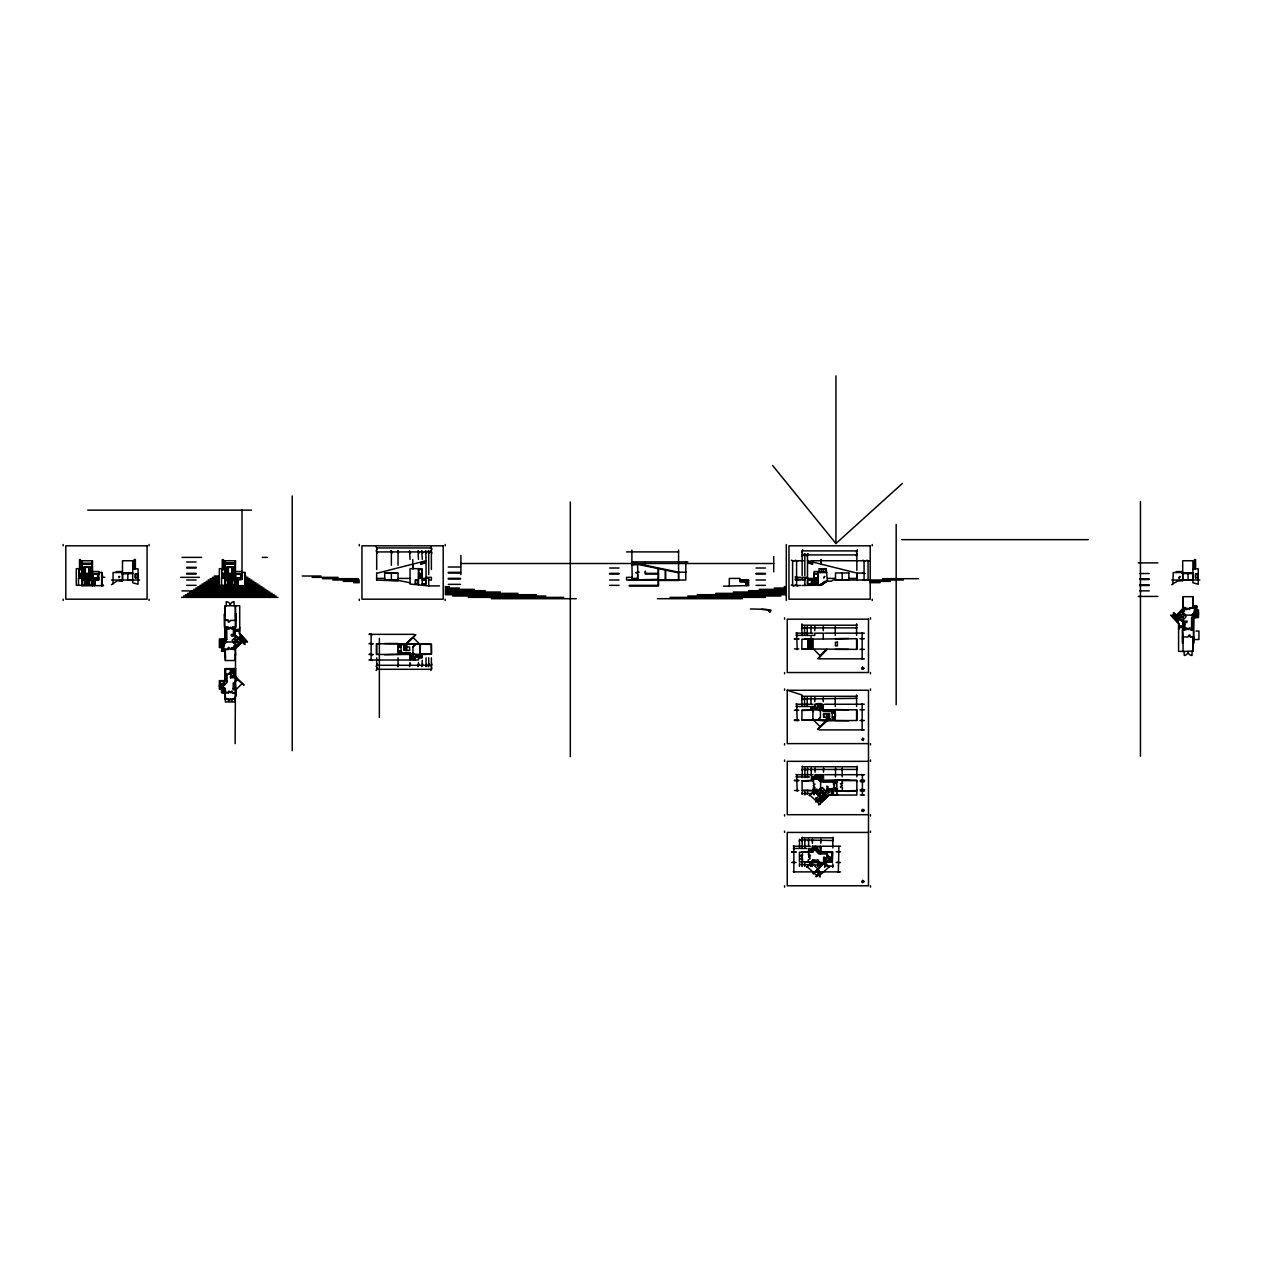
<?xml version="1.0" encoding="UTF-8"?>
<svg xmlns="http://www.w3.org/2000/svg" width="1263" height="1263" viewBox="0 0 1263 1263"><rect width="100%" height="100%" fill="white"/><g stroke="black" fill="none" stroke-linecap="round" stroke-linejoin="round"><path stroke-width="1.5" d="M412.938 646.909L415.622 644.225L412.938 646.909L412.922 659.554M801.831 648.945L801.91 639.173L812.867 639.173L812.867 648.945L801.831 648.945L807.941 648.866L808.052 639.173M420.121 652.592L420.421 644.225L431.378 644.304L431.472 653.997L420.421 653.997L419.979 652.592L419.979 654.455L426.041 654.455M235.06 654.408L235.139 660.533L225.351 660.533L225.446 654.439M410.049 657.234L415.732 657.092L415.764 655.56L412.938 653.113M817.761 720.036L820.429 717.368L820.429 711.148L817.524 708.685L817.556 707.169C827.423 708.401 823.839 701.312 814.809 704.249L815.251 707.169L817.556 707.169M235.581 560.74L235.139 585.906L235.139 560.74L224.909 560.74L224.909 585.906L225.351 560.74M678.578 580.017L678.578 572.849L665.696 570.166L665.696 580.017L685.809 580.017L685.809 561.893M746.149 581.69L746.023 585.606L723.525 586.19M746.07 580.017L746.07 585.353L746.986 585.195L747.08 580.191L746.986 581.517L740.134 581.517L740.134 580.191L748.596 580.191M819.182 571.523L819.182 568.855L826.191 568.682L827.439 581.185L823.334 582.748M1196.314 609.555L1196.487 606.003L1195.872 617.56M637.768 574.57L637.626 579.354L637.626 572.692M802.526 857.056L800.663 858.998L802.447 858.998L802.084 862.029M78.906 577.744L79.016 574.191L81.685 574.081L81.685 577.744L79.016 577.633L79.016 574.191L80.327 574.191L80.327 577.633L79.016 577.633M1182.705 602.009L1183.147 607.566L1185.894 607.566L1186.068 609.65A1.895 1.895 0 0 0 1187.899 608.229L1189.541 609.587L1190.014 607.756L1192.919 607.566L1192.84 596.673L1183.226 596.673L1183.147 612.366L1185.894 615.113L1192.098 615.113L1195.256 612.318L1195.256 607.108L1193.377 607.108M121.769 573.686L132.71 573.402L122.085 573.402L122.148 571.571L116.196 571.571L116.196 572.518M235.802 620.433L235.581 613.755M814.051 579.354L814.256 574.191L814.319 579.18L817.761 579.18M861.903 668.774L862.518 667.29L864.081 668.348L862.25 669.248L862.518 667.29L864.081 668.348M861.903 739.85C864.808 735.319 862.566 743.986 862.518 738.381L864.003 739.013M833.927 718.647L832.585 717.258L834.811 717.258L832.806 720.036L832.585 716.974L835.427 716.974L835.427 713.311L831.749 713.027L831.749 711.637L823.192 711.574L823.081 710.248L813.309 709.806L813.246 711.558L812.867 710.248L801.91 710.327L801.91 719.942L812.867 720.036L812.93 711.558M222.272 644.793L222.272 647.556L219.352 647.556L219.352 639.11L224.909 639.11L224.467 613.755L224.467 627.095L226.772 627.237L226.803 639.552L219.794 639.552L219.794 647.114L222.272 647.114M823.476 571.523L823.587 568.855M1179.105 577.854L1179.942 576.607M97.804 579.18L98.688 577.901L92.799 577.744L92.799 574.191M245.022 585.195L246.601 585.637L237.949 585.685L237.886 580.017M807.499 583.806L807.499 580.017L813.277 580.017L813.277 583.806L807.499 583.806L807.673 580.191L813.119 580.191L813.119 583.632L807.673 583.632M817.761 583.806L814.951 583.806L815.109 580.191L817.114 580.349M817.761 579.022L816.577 579.18L816.64 577.901L817.761 578.075M1193.377 605.782L1196.708 605.782L1196.393 609.398L1196.487 606.003M235.139 699.292L235.013 701.96L225.351 701.96L225.351 699.292M812.614 780.266L812.614 778.387L817.808 778.75L820.618 781.181L820.618 787.749L817.871 790.938L813.498 790.496L813.198 787.907L815.061 787.465L813.198 785.697L814.998 784.181L813.435 783.739L813.498 780.266L804.831 780.723M808.525 851.799L802.084 851.799L808.967 852.257L809.141 849.083L812.914 849.083L812.756 846.242L812.756 848.91L808.967 848.91L808.604 855.114L808.525 848.468L812.298 848.468L812.298 846.242L820.761 846.242L820.761 851.799L832.759 851.799L832.317 862.029L824.755 862.471L813.356 873.87L814.446 873.143M234.855 635.289C229.645 631.926 230.292 638.557 234.855 635.289L234.855 629.29L233.418 629.29L233.529 635.289L236.213 635.731L245.022 644.54L235.139 635.289L235.581 605.751L224.909 605.751L224.909 620.433L228.271 620.18L228.271 622.154L229.077 621.98A1.895 1.895 0 0 0 230.166 620.386L235.581 620.433L235.25 606.098L234.255 606.098L234.002 601.646A3.994 3.994 0 0 0 230.371 604.645L230.261 605.403M233.087 688.682L233.355 682.841L234.586 682.841L234.855 688.682L233.355 689.851L233.087 688.682L234.855 688.682M224.909 692.85C227.687 709.601 221.246 688.998 228.398 692.771L228.84 691.05A1.784 1.784 0 0 1 230.008 692.013L230.166 692.85M418.495 657.786L422.268 657.786L422.047 654.613L421.874 657.391L418.653 657.47M122.085 573.402L122.148 571.571M235.139 698.849L232.108 698.849L231.997 700.712L230.166 698.849M1192.919 573.402L1182.705 573.402L1182.752 579.97L1192.919 580.017L1192.872 573.465L1182.357 573.402L1182.357 571.571L1176.406 571.571L1176.406 572.518M1178.584 630.016L1179.026 623.527L1170.785 615.065L1178.584 623.717L1178.584 651.345L1184.031 651.471L1184.284 655.45A3.994 3.994 0 0 0 1187.962 652.213L1188.041 651.471M848.847 790.938L835.506 791.38L835.285 787.575L833.391 787.575L834.59 785.397A1.895 1.895 0 0 1 833.391 783.628L835.427 783.628L835.506 779.824L848.847 779.824L823.508 780.266L823.508 774.708L815.061 774.708L815.061 777.629L817.808 777.629M833.754 718.536L834.811 720.036L804.578 720.036M111.46 584.69L117.285 580.806L122.479 580.806L122.543 573.465M820.761 846.242L820.413 853.946L820.145 846.873L812.914 846.873M820.634 709.632L823.081 710.248L823.255 704.691L815.251 704.691L815.251 707.169L811.241 706.854L811.02 709.806L811.241 706.854L814.635 706.696M422.268 660.249L421.763 666.517L422.773 664.054M89.041 577.333L89.357 579.338L89.357 574.002L90.462 574.002L90.747 577.333L89.357 578.075L90.747 578.075L90.747 567.134L83.626 567.134L83.626 578.075L85.016 577.901L83.626 577.333L83.911 574.002L85.016 574.002L85.316 579.338L85.316 574.002L89.041 574.002L88.884 578.691L87.431 578.691M230.34 577.333L230.166 579.338L230.34 574.002M835.506 795.059L829.033 794.616L820.682 802.968L829.207 795.059L856.851 795.059L856.851 780.266L842.184 780.266L842.484 783.628L840.448 783.628L842.342 785.697M1184.868 627.822L1184.757 621.822L1183.699 621.996L1186.873 622.58L1187.188 621.143L1183.968 621.222L1183.415 627.822L1184.868 628.106L1183.147 628.106M97.74 577.901L97.63 579.18L97.567 574.191M223.156 691.745L225.351 691.303L223.74 691.303L223.851 688.177L225.193 688.177L225.54 692.677L222.02 692.408L221.972 683.236L225.272 683.236L222.193 686.314M224.909 650.003L223.03 650.003L223.03 644.793L225.824 641.999L232.392 641.999L235.581 644.746L235.139 649.103L232.218 649.356L232.218 647.461L230.34 649.419M835.253 713.311L832.996 712.932L832.996 711.369L834.732 711.369L835.253 716.974M827.439 796.148L824.439 793.385L823.223 793.811L823.097 792.454L821.566 793.148L820.413 791.917L820.476 793.811L819.766 793.117L821.471 790.338L823.302 791.727L823.223 789.643L823.934 790.354L823.097 792.454L824.439 793.385L817.761 800.063L827.328 790.496L835.064 790.496L835.285 787.575M221.799 649.419L221.578 651.329L224.909 651.108L221.578 651.329L221.972 647.887M802.163 791.98L801.91 794.174L802.415 792.943M807.499 791.98L807.246 794.174L807.752 792.943M833.106 794.616L833.327 788.775L833.327 790.212L827.328 790.212L826.886 786.154L828.07 786.77L827.328 790.212M745.975 581.517L746.149 580.191L746.196 585.195M410.049 662.491L409.528 666.517L410.554 664.054M418.495 662.491L417.974 666.517L419 664.054M856.598 635.352L856.598 623.875M861.84 881.811L862.661 880.5L864.081 881.59L862.313 882.537L862.661 880.5L864.081 881.59M820.618 781.544L817.808 778.75L818.124 775.15M827.249 720.478L817.508 729.588L826.239 720.826L826.618 713.753L829.586 713.753L829.586 717.51L823.729 717.195L823.555 713.863L827.897 713.863L827.944 720.036L827.897 713.863M230.419 674.363L230.245 672.69A1.673 1.673 0 0 0 228.587 674.363L225.556 674.363L225.556 669.264L230.245 669.264L230.419 674.631L232.36 676.479L230.419 676.479L230.419 677.742L235.771 677.742C233.86 683.015 239.544 699.607 232.108 698.944M235.581 644.746L235.139 743.67M406.039 643.783L415.78 634.658L407.049 643.435L406.686 650.508L403.702 650.224L403.702 646.751L409.575 647.051L409.733 650.398L405.407 650.398L405.344 644.225L409.654 643.909L376.421 643.783L376.421 654.455L410.049 654.455L410.049 660.012L418.495 660.012L418.495 657.092L415.732 657.092M426.562 664.054L426.041 666.627L426.041 657.818M431.378 666.627L431.899 664.054M804.326 556.13L804.831 553.557L804.831 575.612M856.346 556.13L856.851 553.557M410.491 652.671L410.049 660.012M405.407 650.398L405.344 644.225L398.477 644.225L399.597 645.598L400.482 644.225L401.034 645.551L400.703 647.288L397.877 647.288L397.877 650.95L401.539 651.219L401.65 653.997M842.184 782.05L842.516 780.597L856.519 780.597L856.961 781.608M1194.04 615.397L1193.598 643.356L1193.377 630.016L1190.014 629.795L1190.014 627.9L1189.209 628.074A1.895 1.895 0 0 0 1188.12 629.669L1187.93 629.542A1.895 1.895 0 0 0 1186.431 627.932L1186.068 629.795L1182.263 630.016L1182.705 643.356M815.424 846.242L815.061 849.068L818.14 852.162L818.14 848.847L812.756 848.91M812.362 861.855L815.693 862.329M816.308 848.847L817.05 846.873M1180.052 618.917L1177.495 621.949M832.996 711.369L835.253 709.806L834.811 710.911L831.922 711.085M230.387 692.329L232.108 690.987L232.108 692.85L235.502 692.85L235.581 696.623M820.461 797.348L814.051 790.938L814.351 789.17L817.019 789.17L817.019 790.385L814.051 790.938L823.35 800.3M746.986 585.195L746.986 581.69L739.976 581.69L739.976 578.407L729.304 578.407L729.304 585.827M827.012 857.135L832.112 857.135L832.112 852.446L827.012 852.446L827.628 855.588A1.673 1.673 0 0 1 828.686 857.135L826.744 857.135L826.191 858.635A1.673 1.673 0 0 1 824.913 859.25L824.913 857.309L823.634 857.309L823.634 862.645M228.114 627.237L228.271 629.211A1.895 1.895 0 0 0 230.04 628.011L230.34 627.237M376.185 666.517L377.211 664.054M376.185 670.527L377.211 668.064M397.529 666.517L398.555 664.054M428.204 666.517L429.231 664.054M430.872 670.527L431.899 668.064M801.658 552.12L802.668 549.658M801.658 556.13L802.668 553.668M806.994 556.13L808.004 553.668M801.658 625.832L802.163 624.601M801.658 628.5L802.163 627.269M804.326 628.5L804.831 627.269M806.994 628.5L807.499 627.269M810.767 628.5L811.272 627.269M814.54 628.5L815.061 627.269M822.987 628.5L823.508 627.269M856.346 552.12L857.356 549.658M801.658 696.908L802.163 695.676M801.658 699.576L802.163 698.344M804.326 699.576L804.831 698.344M835.001 628.5L835.506 627.269M806.994 699.576L807.499 698.344M810.767 699.576L811.272 698.344M814.54 699.576L815.061 698.344M822.987 699.576L823.508 698.344M856.346 625.832L856.851 624.601M856.346 628.5L856.851 627.269M802.163 777.598L802.415 766.152M801.91 770.051L802.415 768.82M804.578 770.051L805.084 768.82M835.001 699.576L835.506 698.344M807.246 770.051L807.752 768.82M811.02 770.051L811.541 768.82M804.578 794.174L805.084 792.943M814.809 770.051L815.314 768.82M823.255 770.051L823.76 768.82M813.798 794.174L814.319 792.943M856.346 696.908L856.851 695.676M856.851 698.344L801.91 698.96M799.242 841.126L799.747 839.895L832.838 840.511M801.91 838.458L802.415 837.227M801.91 841.126L802.415 839.895M804.578 841.126L805.084 839.895M835.253 770.051L835.759 768.82M833.327 788.886L827.328 788.886L826.87 791.569L823.602 794.427L826.286 797.348M808.352 841.126L808.873 839.895M799.668 864.46L819.529 865.076M801.831 865.692L802.337 864.46M812.141 841.126L812.646 839.895M841.916 770.051L842.437 768.82M804.499 865.692L805.005 864.46M810.278 865.692L810.783 864.46M820.587 841.126L821.092 839.895M811.935 865.692L812.456 864.46M856.598 767.383L857.103 766.152M856.598 770.051L857.103 768.82M817.603 865.692L818.124 864.46M819.277 865.692L819.782 864.46M832.585 838.458L833.091 837.227M832.585 841.126L833.091 839.895M824.502 866.702L825.007 865.471M832.506 866.702L833.012 865.471M861.903 810.941L863.45 809.504C865.96 812.141 859.85 811.62 862.518 809.457L863.987 810.088M220.757 642.425L219.825 642.662L221.23 644.114M236.923 639.504L235.013 640.294L235.818 642.093L237.397 641.778L236.923 639.504L240.791 635.163M820.034 780.597L819.529 778.403L818.377 778.939M817.287 851.294L817.824 850.141L815.614 849.636M413.538 659.554L413.238 655.923L410.491 655.844M221.972 686.014L219.667 686.125L219.352 689.077L221.578 689.077L221.578 692.85L228.398 692.771M235.281 685.509L234.965 683.678M802.352 857.056L801.31 856.646A1.784 1.784 0 0 1 800.663 855.272L802.526 855.114M230.34 698.944L229.692 700.16A1.784 1.784 0 0 1 228.398 700.712L228.398 698.944L225.367 698.849M1193.046 614.528L1194.845 614.749L1194.703 612.871M823.113 707.027L823.255 709.806L856.867 709.806L856.867 720.478L826.239 720.826L813.309 720.036L812.867 718.726M1174.006 618.365L1182.421 609.082L1184.473 608.498L1184.473 611.166L1183.257 611.166L1183.257 608.498L1176.642 615.097M1176.911 621.349L1179.326 618.002L1183.147 621.822L1183.147 629.574L1184.394 630.016M398.034 573.244L384.536 573.07L398.034 573.244L398.034 579.749L384.694 579.749L384.694 573.244M830.17 860.245L831.954 857.577L826.57 857.577M835.506 782.05L833.327 782.05L833.327 780.723L833.327 782.05L823.066 782.16L823.066 775.15L815.503 775.15L815.503 777.629M819.75 704.691L819.955 708.069L822.797 708.417M398.477 647.003L399.597 645.614L400.703 647.003L398.477 647.003L398.477 644.225M1176.911 581.58L1174.006 583.127M821.566 583.916L825.086 582.748M413.238 655.923L413.538 657.391M827.249 649.387L817.824 658.828L826.618 649.387M826.239 649.735L820.208 655.797L813.798 649.387M238.802 638.32L241.375 635.763M237.633 640.199L238.028 638.162M241.943 636.363L239.402 638.92L238.36 638.068M239.986 639.504L242.528 636.962M240.57 640.088L243.112 637.562M241.17 640.688L243.696 638.147M242.938 642.457L245.448 639.946M243.522 643.041L246.017 640.546M244.106 643.625L246.601 641.146M235.581 690.072L241.991 683.662M818.487 776.587L819.955 777.329L819.955 775.15M809.394 795.611L813.593 791.412M816.293 798.595L819.008 795.895M815.803 802.021L817.287 800.537M819.355 801.658L828.796 792.233M818.708 804.926L820.192 803.442M806.631 867.144L810.83 862.945M813.04 873.554L814.54 872.054M817.303 872.512L818.377 871.123M815.961 876.459L817.445 874.959M816.261 876.775L817.761 875.275M1171.685 615.965L1174.18 613.486M1172.269 616.565L1174.764 614.071M1172.838 617.165L1175.348 614.655M1173.422 617.765L1175.948 615.255M1174.59 618.965L1177.116 616.423M1175.174 619.549L1177.716 617.023M1175.758 620.149L1178.3 617.607M1180.652 615.807L1183.289 614.276L1183.984 614.986C1183.352 618.254 1180.542 618.096 1179.831 614.986L1181.363 615.097M1176.327 620.749L1178.884 618.191M1179.831 617.733L1180.652 616.897L1180.526 618.444M1197.056 614.686L1197.292 616.644L1192.146 616.644M241.754 641.272L244.864 639.346L235.029 648.614L235.029 645.946L233.813 645.946L233.813 648.614L238.218 645.677M406.765 643.056L413.08 637.483L419.363 643.783M826.539 721.189L820.208 726.762L813.925 720.478M817.666 720.036L820.429 717.368M235.029 648.614L241.991 642.141M829.144 866.86L819.45 875.669L819.971 876.901M772.624 465.51L835.932 543.532L902.398 483.429M226.188 641.999L223.03 644.793L219.794 644.493M1192.098 615.113L1195.256 612.318L1198.476 612.618M222.02 688.635L219.667 688.461L219.352 685.967L221.972 685.399M225.351 660.533L225.351 649.545L228.271 649.419M1191.514 629.7L1192.919 629.574L1192.919 628.106L1191.593 627.822L1191.593 617.844L1198.476 617.56L1198.476 609.997L1196.014 609.997M761.384 609.334L768.993 610.076A1.689 1.689 0 0 1 771.062 610.424L769.941 612.034L768.993 610.076L765.883 609.334L750.396 608.955M1183.147 621.822L1183.968 621.222M233.355 670.321L230.687 672.09L231.792 673.195L234.697 672.09M820.397 584.69L823.318 583.916M1176.295 614.97L1177.59 614.15M235.786 680.646L237.57 679.731L244.075 685.114L235.581 676.621L235.581 668.616L224.909 668.616L224.909 680.631L219.352 680.631L219.352 685.967M230.04 628.011L232.218 629.211L232.218 627.316L236.023 627.095L236.023 613.755M226.693 639.267L225.351 639.267L225.351 627.537L226.772 627.316M1184.031 651.471L1193.03 651.013L1193.03 637.01L1190.172 636.757L1190.014 634.957A1.895 1.895 0 0 0 1188.483 635.731L1188.12 636.931L1183.036 637.01L1182.705 622.012L1173.264 612.571L1179.326 618.002M101.956 585.195L103.534 585.637L82.284 585.685M221.12 684.388L219.999 684.783M809.236 795.39L810.467 794.885M820.113 804.515L809.851 795.137M806.489 866.923L807.72 866.418M819.008 870.649L817.998 869.228L820.24 872.812L817.919 874.501L820.05 872.37L817.398 869.812M817.35 876.048L807.104 866.671M226.298 629.006L225.351 629.29L226.693 629.29L226.298 627.537M376.579 573.355L426.041 560.74L425.884 558.072M812.693 859.961L811.525 861.477L818.535 861.477L818.535 860.245L812.693 859.961L812.693 861.745M833.327 790.212L835.064 789.833M228.556 580.522L230.34 580.191L230.166 585.353M1196.093 614.876L1198.461 614.45L1196.314 613.565L1198.476 613.234M813.498 789.186L813.056 790.496L802.084 790.496L802.084 780.723L813.056 780.723L813.498 782.018M817.524 862.171L814.367 862.329L815.693 862.25M98.625 579.18L92.909 579.022L92.909 578.075L98.625 577.901M822.134 584.69L819.213 585.464M98.135 579.354L82.284 580.017M241.201 579.354L225.351 580.017M820.034 707.975L822.797 707.801M235.581 580.017L241.991 579.354L238.297 579.354M219.999 685.399L219.794 681.073L227.056 680.962L219.794 681.073L219.999 688.461M235.865 574.191L235.865 579.18L238.044 579.022L237.981 578.075L235.865 577.901L241.754 577.744L240.933 574.349M410.491 656.444L413.254 656.286M240.523 579.022L238.154 579.18L238.218 577.901L240.523 578.075M809.646 850.046L809.646 852.257L810.072 850.63L813.198 850.741L813.198 852.083L808.967 852.257M420.2 652.418L419.979 644.225L409.654 643.909L428.71 644.225M814.888 777.155C809.772 773.998 811.998 784.37 811.667 777.329L814.888 777.155L811.493 777.329M235.581 668.616L225.351 669.058L225.556 680.962L225.556 674.631L228.587 674.363M808.604 857.056L810.12 858.051C810.704 860.04 806.426 858.382 808.699 862.392L819.655 862.597L821.834 864.76L824.455 861.855L824.455 857.577L823.634 857.577M232.108 692.771L234.981 692.85M225.351 699.023L228.398 698.944M629.227 580.017L658.134 579.354M1190.172 636.757L1193.598 636.678L1193.03 651.013M835.253 638.715L848.594 638.447M384.694 654.723L412.433 653.997M802.084 790.496L808.194 790.417M87.731 510.141L251.416 510.141M901.671 539.648L1088.296 539.648M376.69 551.931L431.378 551.931M626.559 551.899L678.578 551.899M802.163 554.899L856.851 554.899M181.998 557.378L201.654 557.378M262.309 557.378L267.219 557.378M803.884 560.74L792.596 560.74L792.596 585.464L800.726 585.464M811.114 560.74L819.734 560.74M822.402 560.74L868.076 560.74L868.076 580.017M186.64 562.003L196.128 562.003M687.877 561.893L631.895 561.893L631.895 550.084M1138.263 562.888L1157.903 562.888M225.351 563.03L235.139 563.03M82.284 563.203L92.073 563.203M225.351 563.361L235.139 563.361M809.362 563.361L810.799 563.693L810.799 562.193L809.362 561.861L809.504 563.361M460.9 563.503L773.73 563.503M82.284 564.024L92.073 564.024M225.351 564.198L235.139 564.198M82.284 564.356L92.073 564.356M631.895 565.177L637.989 564.387L658.134 568.587L658.134 573.355L645.519 573.355L645.519 571.35M448.286 567.008L460.537 567.008M186.64 567.324L196.128 567.324M186.64 568.003L196.128 568.003M609.587 568.018L619.075 568.018M756.016 568.018L765.489 568.018M81.842 568.682L76.285 568.682L76.285 585.322L81.842 585.322M224.909 568.682L219.352 568.682L219.352 585.322M132.71 568.792L138.046 568.792L138.046 584.264L132.71 582.764L132.71 560.74L122.479 560.74L122.479 580.017M819.182 568.855L826.081 568.855L826.081 571.523M1192.919 568.792L1198.255 568.792L1198.255 584.264L1192.919 582.764L1192.919 560.74L1182.705 560.74L1182.705 580.806M78.732 569.408L81.842 569.408M221.799 569.408L224.909 569.408M221.972 569.566L224.751 569.566L224.751 573.244L221.972 573.244M92.515 571.523L98.924 571.523L98.924 574.018L92.515 574.018M235.581 571.523L241.991 571.523M826.507 571.523L814.051 571.523L814.051 573.513M448.286 572.344L460.537 572.344M632.226 579.354L631.895 562.461L678.578 572.186L686.425 572.186M98.924 572.471L101.956 572.471L101.956 585.795M122.085 572.518L113.054 572.518L113.054 583.916M241.991 572.471L245.022 572.471L245.022 585.795M826.791 572.581L817.761 572.581L817.761 585.464M1182.294 572.518L1173.264 572.518L1172.838 583.916M122.479 573.07L132.71 573.07M448.286 573.007L460.537 573.007M857.372 573.07L864.066 573.07M1182.705 573.07L1192.919 573.07M78.732 573.402L81.842 573.402M186.64 573.339L196.128 573.339M418.495 573.402L422.047 573.402M609.587 573.355L619.075 573.355M756.016 573.355L765.489 573.355M92.515 573.513L98.924 573.513M235.581 573.513L241.991 573.513M817.761 573.513L813.877 573.513L817.761 574.191M1139.747 573.528L1149.219 573.528M221.799 573.907L224.909 573.907M186.64 574.002L196.128 574.002M235.581 574.018L241.991 574.018L241.991 510.141M609.587 574.018L619.075 574.018M756.016 574.018L765.489 574.018M1197.656 574.081L1195.651 574.081L1195.651 577.744M87.431 574.333L88.884 574.333M228.556 574.333L229.992 574.333L229.992 578.691L228.556 578.691M233.355 574.333L232.581 577.744M421.716 574.239L420.516 574.239L420.516 577.57L421.716 577.57M101.956 576.023L102.808 576.023M214.3 576.023L219.352 576.023M245.022 576.023L245.859 576.023M302.283 576.023L321.039 576.023M118.848 576.512L119.732 576.512L118.943 577.759M82.284 577.333L92.073 577.333M101.956 577.349L104.813 577.349M180.735 577.349L199.459 577.349M212.452 577.349L219.352 577.349M225.351 577.333L235.139 577.333M245.022 577.349L247.88 577.349M312.135 577.349L338.105 577.349M426.041 577.349L431.441 577.349L431.378 580.017L428.71 580.017M631.895 577.349L626.511 577.349L626.559 580.017L665.238 580.017L665.238 570.071L658.576 568.682L658.576 580.017M795.264 577.349L800.726 577.349M807.499 577.349L802.116 577.349L802.163 580.017L804.831 580.017M814.319 577.901L816.372 578.075L816.372 579.022L814.319 579.18L814.319 577.901L817.761 577.901M78.511 578.407L82.284 578.407M376.69 578.407L384.694 578.407M398.034 578.407L410.049 578.407M418.495 578.407L428.71 578.407L428.71 585.906L439.508 585.906M448.286 578.343L460.537 578.343M632.226 578.407L637.626 578.407M814.051 578.407L804.831 578.407L804.831 585.464M827.502 578.407L835.506 578.407M848.847 578.407L856.851 578.407M210.195 578.691L219.352 578.691M245.022 578.691L249.885 578.691M322.507 578.691L358.471 578.691M882.442 578.691L918.406 578.691M1139.747 578.864L1149.219 578.864M235.865 579.18L241.754 579.18L241.691 574.191M448.286 579.022L460.537 579.022M225.351 579.338L235.139 579.338M795.264 579.354L800.726 579.354M802.116 579.354L804.831 579.354M82.284 579.496L92.073 579.496M1139.747 579.528L1149.219 579.528M92.515 580.017L98.924 580.017L95.23 579.354M111.46 580.017L139.64 580.017M186.64 580.001L196.128 580.001M208.158 580.017L219.352 580.017M245.022 580.017L251.89 580.017M332.879 580.017L359.276 580.017M422.268 580.017L426.041 580.017L426.041 583.806L422.268 583.806M609.587 580.017L619.075 580.017M739.739 580.017L748.596 580.017L748.596 585.606L746.023 585.606M756.016 580.017L765.489 580.017M795.264 580.017L800.726 580.017M903.329 580.017L833.106 580.017L831.433 581.185L825.102 581.185M1171.685 580.017L1199.85 580.017M82.284 580.191L85.047 580.191M85.316 580.191L89.041 580.191M89.326 580.191L92.073 580.191M225.351 580.191L228.114 580.191M228.382 580.191L232.108 580.191M232.392 580.191L235.139 580.191M422.442 580.191L425.884 580.191L425.884 583.632M87.431 580.522L88.884 580.522M391.372 580.349L398.034 580.349L410.049 582.764M811.604 580.349L812.946 580.349M815.282 580.349L816.608 580.349M1179.374 580.412L1182.705 580.412L1176.911 581.185M206.153 581.359L219.352 581.359M245.022 581.359L253.895 581.359M343.252 581.359L359.276 581.359M826.855 581.58L823.934 581.959L826.255 581.959M870.207 581.359L890.447 581.359M204.053 582.685L219.352 582.685M245.022 582.685L255.9 582.685M353.624 582.685L359.276 582.685M870.207 582.685L880.074 582.685M815.109 583.632L817.114 583.474M418.037 583.806L415.369 583.806L415.369 579.906L418.037 579.906L418.037 583.806L415.543 583.632L415.543 580.08L417.879 580.08L417.879 583.632M820.982 583.916L823.902 583.522M202.001 584.027L219.352 584.027M245.022 584.027L257.905 584.027M448.286 584.359L460.537 584.359M1172.838 584.295L1171.685 584.69M87.431 584.69L88.884 584.69M101.956 584.737L102.95 584.737M228.556 584.69L229.992 584.69L229.992 580.522M245.022 584.737L246.017 585.195M819.798 584.69L822.718 584.295M1139.747 584.864L1149.219 584.864M82.284 585.353L92.073 585.353M92.515 585.353L94.883 585.353M186.64 585.337L196.128 585.337M199.964 585.353L224.909 585.322M225.351 585.353L235.139 585.353M235.581 585.353L237.949 585.353M246.601 585.353L259.91 585.353M609.587 585.353L619.075 585.353M629.227 585.353L658.134 585.353L658.134 574.018L645.235 574.018L645.235 571.35M746.023 585.353L748.596 585.353M756.016 585.353L765.489 585.353M802.163 585.464L821.55 585.085M1139.747 585.527L1149.219 585.527M225.351 585.685L237.949 585.685M629.227 586.016L658.576 586.016L658.576 580.459L678.578 580.459L678.578 572.186M197.912 586.695L261.915 586.695M445.192 586.695L449.423 586.695M784.26 586.695L786.296 586.695M195.86 588.021L263.92 588.021M445.192 588.021L459.4 588.021M774.298 588.021L786.296 588.021M193.807 589.363L265.925 589.363M445.192 589.363L474.446 589.363M759.252 589.363L786.296 589.363M191.755 590.689L267.93 590.689M445.192 590.689L485.181 590.689M748.517 590.689L786.296 590.689M181.935 590.91L201.654 590.91M1139.747 590.863L1149.219 590.863M189.718 592.031L269.935 592.031M445.192 592.031L500.353 592.031M733.345 592.031L786.296 592.031M187.666 593.357L272.113 593.357M445.192 593.357L518.019 593.357M715.679 593.357L786.296 593.357M185.393 594.699L274.197 594.699M445.192 594.699L536.396 594.699M697.287 594.699L786.296 594.699M183.561 596.025L276.076 596.025M452.738 596.025L545.837 596.025M687.846 596.025L780.944 596.025M1138.2 596.42L1157.903 596.42M181.525 597.367L277.971 597.367M468.257 597.367L563.693 597.367M670.006 597.367L765.441 597.367M491.354 598.694L576.275 598.694M657.423 598.694L742.344 598.694M1192.919 599.341L1193.377 608.008L1190.014 607.756M235.581 605.751L239.702 605.751L239.702 633.394L247.485 642.062L239.26 633.584L239.702 627.095M1194.198 611.26L1197.292 611.26L1197.056 612.997M1196.314 613.834L1198.476 613.834M1196.314 615.397L1191.483 615.397L1194.482 612.223L1194.482 607.108M1191.593 617.844L1192.919 617.844L1192.919 627.822L1191.593 627.822M801.91 625.217L856.598 625.217M1183.763 625.027L1184.583 625.027M1179.026 625.943L1182.705 625.943M1179.026 626.764L1182.705 626.764M226.772 627.237L228.271 627.237M232.218 627.316L235.139 627.537L235.139 635.289M1179.026 627.6L1182.705 627.6M801.91 627.885L856.598 627.885M239.26 629.511L233.418 629.29M235.581 630.348L239.26 630.348M1196.014 631.058L1198.934 631.058L1198.934 639.504L1193.377 639.504M235.581 631.168L239.26 631.168M233.687 632.084L234.523 632.084M813.04 633.158L796.606 633.158L797.221 649.64M824.581 633.158L864.334 633.158M368.954 634.342L414.138 634.342M796.606 635.384L809.599 635.384M794.411 638.715L798.8 638.715M859.961 638.715L864.334 638.715M794.411 639.173L798.8 639.173M226.14 640.467L220.993 640.467L220.993 645.851L224.088 645.851M219.794 642.046L221.972 642.046M384.694 643.499L398.034 643.499L398.287 650.777M219.794 643.877L221.972 643.877L221.278 643.262M368.954 643.783L373.327 643.783M425.347 644.304L431.378 644.304L431.378 653.918L425.236 653.997M794.411 648.945L798.8 648.945M807.246 648.945L856.867 649.387L856.867 638.715L804.578 639.173M859.961 649.387L864.334 649.387M410.096 652.671L398.571 652.876L398.208 647.288M368.954 654.455L373.327 654.455M410.491 655.229L412.654 655.229M415.764 655.56L420.879 655.56M415.732 656.365L420.879 656.365L420.879 654.455M225.351 657.77L224.909 649.103L228.271 649.356M413.317 658.481L411.343 658.481L411.343 653.824M819.15 658.828L864.334 658.828M368.954 660.012L408.707 660.012M376.69 665.285L431.378 665.285M231.113 674.852L230.687 669.422L234.697 669.422L234.697 676.636L230.687 676.479M233.355 683.851L234.586 683.851M223.819 687.372L220.993 687.372L220.993 685.399M219.667 688.461L222.193 688.461M223.74 689.361L225.351 689.361M868.486 743.607L787.244 743.607L787.244 690.261L868.486 690.261L868.486 885.773L787.244 885.773L787.244 832.428L868.486 832.428M801.91 696.292L856.598 696.292M813.04 704.249L796.606 704.249L797.221 720.731M824.581 704.249L864.334 704.249M819.987 705.78L821.945 705.78L821.945 710.422M796.606 706.475L809.599 706.475M814.809 706.475L811.02 706.475L811.02 709.806M819.75 706.854L820.429 711.148M817.556 707.896L812.425 707.896L812.425 709.806M812.425 708.685L817.524 708.685M820.634 709.032L822.797 709.032M807.246 709.806L813.309 709.806M859.961 709.806L864.334 709.806M794.411 710.248L798.8 710.248M820.855 710.248L833.343 710.911M801.91 710.327L808.052 710.327M801.91 719.942L807.941 719.942M794.411 720.036L798.8 720.036M821.692 720.257L826.239 720.826M794.411 720.478L798.8 720.478M859.961 720.478L864.334 720.478M819.15 729.903L864.334 729.903M868.486 761.336L787.244 761.336L787.244 814.698L868.486 814.698M802.163 766.767L856.851 766.767L856.851 776.903M802.163 769.435L856.851 769.435M813.04 774.708L796.606 774.708L797.221 791.191M824.834 774.708L864.602 774.708M796.606 776.934L809.599 776.934M817.808 777.329L820.887 777.329L820.887 782.16L817.729 779.16L812.614 779.16M820.887 777.771L823.066 777.771M820.887 778.387L823.066 778.387M820.887 778.987L823.066 778.987M820.887 780.218L823.066 780.218M794.411 780.266L798.8 780.266M860.214 780.266L864.602 780.266M794.411 780.723L798.8 780.723M820.887 780.834L823.066 780.834M833.596 781.655L835.064 781.655M860.214 781.608L864.602 781.608M836.169 782.05L837.685 782.05M823.334 782.16L823.334 780.723L835.064 780.723L835.427 783.36M837.685 789.17L836.169 789.17L837.322 789.296M856.961 789.612L856.519 790.606L842.184 790.938L842.484 787.575L840.463 787.338A1.895 1.895 0 0 1 842.105 785.712M860.214 789.612L864.602 789.612M794.411 790.496L798.8 790.496M856.851 790.938L827.328 790.496M860.214 790.938L864.602 790.938M831.433 792.769L833.627 792.769M802.163 793.559L814.051 793.559M817.161 793.574L814.698 791.096M836.169 794.616L837.685 794.616M860.214 795.059L864.602 795.059M810.278 846.242L793.859 846.242L793.859 871.896L813.325 871.896M822.087 846.242L840.511 846.242M815.977 847.883L814.004 847.883L814.004 850.694M793.859 848.468L806.852 848.468M809.141 850.046L815.03 850.046L818.929 853.946L826.744 853.946M818.14 850.82L820.145 850.82M791.664 851.799L796.037 851.799M836.122 851.799L840.511 851.799M791.664 852.241L796.037 852.241M802.084 852.241L799.416 852.241L799.416 861.903L819.703 861.855L821.834 864.76L823.05 863.055L822.324 862.582A2.131 2.131 0 0 0 820.271 862.976M824.739 860.245L831.954 860.245M812.535 862.329L813.861 862.329M791.664 862.471L796.037 862.471M808.699 862.392L804.752 862.029M836.122 862.471L840.511 862.471M824.755 866.086L832.917 866.086M816.656 871.896L840.511 871.896M132.71 580.017L127.816 579.97L127.879 573.465M802.084 780.723L808.162 780.802M848.594 720.747L835.253 720.478L835.253 709.522L848.594 709.806M842.184 791.159L848.847 791.38M807.499 790.496L817.871 790.938M376.69 580.033L398.034 580.964M419.979 654.455L410.207 653.997L412.654 654.613M422.442 583.632L426.041 583.806M221.972 574.081L223.377 574.191L223.504 577.744L222.083 577.633L222.083 574.191L223.377 574.191L223.377 577.633M418.495 657.092L421.874 657.391L422.047 654.613M808.604 855.114L810.388 855.272A1.784 1.784 0 0 1 808.715 857.056M428.71 585.906L410.049 584.027L410.049 568.682L422.047 568.682L422.047 577.901M407.049 643.435L411.549 643.909M119.148 580.412L122.479 580.806M228.114 620.433L225.24 620.101L225.24 606.098L226.251 606.098L226.251 601.646L228.177 602.135A3.994 3.994 0 0 1 230.055 604.409L230.371 604.645M827.628 855.588L826.744 855.461L826.744 852.446L820.303 852.241L832.317 852.241L832.317 862.029L824.565 862.029L815.33 871.896M222.193 692.235L225.54 692.677M813.814 579.354L817.761 580.017M807.499 560.74L856.851 573.07L856.851 580.017L856.851 573.734M219.999 684.325L221.278 684.783M787.244 690.261L801.91 694.966L801.91 706.443M866.844 560.219L869.307 561.246M862.834 560.219L865.297 561.246M862.834 572.565L865.297 573.591M866.844 579.512L869.307 580.538M862.834 579.512L865.297 580.538M795.358 560.219L797.821 561.246M791.364 560.219L793.827 561.246M795.358 576.844L797.821 577.87M795.358 578.849L796.59 579.354M796.59 580.017L797.821 580.538M795.358 584.958L797.821 585.985M791.364 584.958L793.827 585.985M861.54 632.905L862.771 633.426M861.54 638.462L862.771 638.983M861.54 649.135L862.771 649.64M861.54 658.56L862.771 659.081M795.99 632.905L797.221 633.426M795.99 635.131L797.221 635.636M861.54 703.996L862.771 704.501M861.54 709.553L862.771 710.059M861.54 720.226L862.771 720.731M861.54 729.651L862.771 730.156M795.99 703.996L797.221 704.501M795.99 706.222L797.221 706.727M797.221 710.501L795.99 709.553M861.792 774.456L863.024 774.977M861.792 780.013L863.024 780.534M861.792 781.355L863.024 781.86M861.792 789.359L863.024 789.864M836.706 780.139L837.022 795.059M861.792 790.685L863.024 791.191M861.792 794.806L863.024 795.311M795.99 774.456L797.221 774.977M795.99 776.682L797.221 777.187M369.901 633.837L372.364 634.863M369.901 643.262L372.364 644.288M838.932 846.494L838.316 871.896M369.901 653.934L372.364 654.96M837.701 851.546L838.932 852.051M369.901 659.491L372.364 660.517M837.701 862.219L838.932 862.724M793.243 845.989L794.474 846.494M793.243 848.215L794.474 848.72M837.701 871.644L838.932 872.149M794.474 862.724L793.243 861.776M793.243 871.644L794.474 872.149M225.24 642.583L223.046 643.072L223.583 644.241M224.419 684.104L222.209 684.593L222.746 685.762M230.687 669.422L233.355 671.206M767.257 609.555L769.83 612.145M827.975 791.412L829.27 792.69M825.228 794.159L826.381 795.311L825.907 794.664M824.281 794.159L826.886 796.764M824.281 795.106L825.434 796.258M823.097 795.343L825.702 797.948M822.513 795.927L825.118 798.532M821.929 796.527L824.518 799.116M821.329 797.111L823.934 799.716M820.161 798.295L822.75 800.884M819.561 798.879L822.166 801.484M818.977 799.463L821.582 802.068M815.819 798.121L817.445 799.747M825.228 862.945L829.617 867.334L828.891 866.244M811.304 862.471L817.714 868.881M816.814 870.412L819.419 873.001M816.23 870.996L818.834 873.601M818.708 875.291L820.176 876.759M235.771 677.742L237.57 679.731L234.965 681.673L235.502 692.85M225.351 578.407L221.578 577.901L221.578 585.322M232.218 649.356L235.139 649.545L235.581 655.102M818.55 800.837L819.229 801.342M831.07 860.245L829.286 857.577L828.181 858.682L829.286 859.14L829.286 861.587M235.581 676.621L237.57 679.731L234.965 676.921L230.687 676.921L230.687 677.742M802.447 858.998L802.526 862.029M818.756 795.28L819.261 796.511M816.04 797.979L816.545 799.211M430.872 546.705L431.899 549.168M430.872 550.7L431.899 553.162M428.204 550.7L429.231 553.162M426.562 553.162L425.536 550.7L426.041 557.315M422.773 553.162L421.763 550.7L422.268 559.398M419 553.162L417.974 550.7L418.495 559.398M410.554 553.162L409.528 550.7L410.049 559.398M397.529 550.7L398.555 553.162M390.851 550.7L391.877 553.162M376.185 546.705L377.211 549.168M376.185 550.7L377.211 553.162M862.518 738.381L863.371 740.481M862.518 809.457L863.371 811.556M234.476 627.537L234.855 629.29M820.382 708.054L820.366 704.691M221.578 647.556L221.878 649.245M90.747 577.333L89.499 574.333L89.515 577.744L90.289 577.333M862.518 667.29L862.724 669.453M831.638 710.248L831.749 711.637M228.082 577.333L227.119 574.333L227.135 577.744M637.547 565.177L637.91 572.171M823.555 713.863L823.729 717.195M94.82 585.353L94.567 580.191L93.146 580.191L93.146 585.353M1192.809 615.397L1192.919 617.844M862.661 880.5L862.724 882.711M1195.587 559.525L1195.587 568.792M1195.256 615.397L1195.256 617.56M1194.656 615.397L1194.656 617.56M1194.419 559.525L1194.419 568.792M1192.84 596.673L1192.84 602.672M1191.988 628.106L1191.988 629.574M1192.035 651.471L1192.035 655.465A3.994 3.994 0 0 1 1189.683 654.708L1188.957 654.013A6.362 6.362 0 0 1 1188.025 651.961M1191.672 628.106L1191.672 629.574M1188.041 573.465L1188.041 579.97M1183.81 628.106L1183.81 629.574M1183.226 596.673L1183.226 602.704M1183.147 607.566L1183.147 612.366M1183.036 637.01L1183.036 651.013M1182.484 636.678L1182.484 643.356M1182.357 571.571L1182.357 573.402M1140.442 501.506L1140.442 756.221M896.177 524.429L896.177 704.722M872.212 544.495L872.212 545.821M872.212 599.183L872.212 600.509M870.491 617.844L870.491 619.17M870.491 672.532L870.491 673.858M870.491 688.919L870.491 690.261M870.491 743.607L870.491 744.949M870.491 760.01L870.491 761.336M870.491 814.698L870.491 816.024M870.491 831.086L870.491 832.428M870.491 885.773L870.491 887.115M864.066 560.74L864.066 580.017M862.408 774.708L862.408 795.059M862.155 633.158L862.155 658.828M862.155 704.249L862.155 729.903M856.851 570.481L856.851 550.889L802.163 550.889L802.163 575.612M856.598 638.715L856.598 649.387M856.598 694.966L856.598 706.443M856.598 709.806L856.598 720.478M848.594 649.387L835.253 649.387M842.184 573.07L842.184 579.749M842.184 768.093L842.184 776.903M835.932 375.885L835.932 543.532M835.506 768.093L835.506 776.903M835.253 626.543L835.253 635.352M835.253 697.634L835.253 706.443M834.811 717.258L834.811 720.036M832.838 847.994L832.838 837.843L802.163 837.843L802.163 847.994M832.759 863.829L832.759 867.413M832.254 713.311L832.254 718.694M832.27 790.938L832.27 794.616M831.954 857.577L831.954 861.587L824.739 861.587L824.739 857.577M831.433 790.938L831.433 794.616M830.517 789.059L830.517 789.88M825.67 582.354L822.75 583.127M824.755 863.829L824.755 867.413M823.508 768.093L823.508 772.23M823.255 626.543L823.255 630.679M823.255 638.715L823.255 633.158L814.809 633.158L814.809 635.384L811.02 635.384L811.02 638.715M823.255 697.634L823.255 701.77M822.15 781.497L822.15 776.35L816.751 776.35L816.751 779.445M821.582 568.855L821.471 571.523M821.076 564.135L821.076 559.525L820.729 564.04M820.839 839.185L820.839 843.321M820.461 571.523L820.461 572.581M820.555 775.15L820.555 777.329M819.529 863.497L819.529 866.418M818.535 704.691L818.535 706.854M818.724 775.15L818.724 777.329M818.077 572.581L818.077 585.464M817.919 704.691L817.919 706.854M817.871 863.497L817.871 866.418M817.524 860.245L817.524 861.477M816.94 580.191L816.94 583.632M816.814 578.075L816.814 579.022M816.466 577.901L816.577 579.18M816.593 846.873L816.593 847.836M815.977 846.873L815.977 848.847M814.951 580.017L814.951 583.806M815.061 768.093L815.061 772.23M814.809 626.543L814.809 630.679M814.809 697.634L814.809 701.77M814.051 791.98L814.051 794.885M812.74 562.682L812.74 564.198M812.488 639.173L812.488 648.945M812.393 839.185L812.393 843.321M812.362 850.741L812.362 852.083M812.188 863.497L812.188 866.418M812.093 562.524L812.093 564.024M811.841 639.173L811.841 648.945M811.446 562.367L811.446 563.866M811.446 580.191L811.446 583.632M811.193 639.173L811.193 648.945M811.272 768.093L811.272 775.766M811.02 626.543L811.02 632.921M811.02 697.634L811.02 703.996M810.546 639.173L810.546 648.945M810.53 863.497L810.53 866.418M809.899 639.173L809.899 648.945M809.251 639.173L809.251 648.945M808.857 561.703L808.857 563.203M808.604 839.185L808.604 845.547M808.209 561.53L808.209 563.03M807.815 639.173L807.815 648.945M807.499 553.557L807.499 557.315M807.499 558.072L807.499 578.407M807.499 768.093L807.499 777.598M807.246 626.543L807.246 635.352M807.246 697.634L807.246 706.443M804.831 768.093L804.831 777.598M804.831 791.98L804.831 794.885M804.831 839.185L804.831 847.994M804.578 626.543L804.578 635.352M804.578 697.634L804.578 706.443M804.752 863.497L804.752 866.418M802.447 852.414L802.447 855.272M802.084 863.497L802.084 866.418M801.91 623.875L801.91 635.352M799.495 839.185L799.495 847.994M799.416 863.497L799.416 866.418M796.59 560.74L796.59 585.464M786.296 544.495L786.296 600.509M784.576 617.844L784.576 619.17M784.576 672.532L784.576 673.858M784.576 688.919L784.576 690.261M784.576 743.607L784.576 744.949M784.576 760.01L784.576 761.336M784.576 814.698L784.576 816.024M784.576 831.086L784.576 832.428M784.576 885.773L784.576 887.115M773.73 556.478L773.73 571.839M744.649 580.191L744.649 581.517M744.475 580.191L744.475 581.517M743.149 580.191L742.976 581.517M741.634 580.191L741.476 581.517M678.578 550.084L678.578 571.476M644.983 561.64L644.983 565.161M570.308 501.964L570.308 756.679M460.9 555.436L460.9 574.633M445.192 544.495L445.192 545.821M445.192 599.183L445.192 600.509M431.378 569.566L431.378 547.937L376.69 547.937L376.69 569.566M431.378 657.818L431.378 669.295L376.69 669.295L376.69 657.818M428.71 550.605L428.71 574.681M428.71 657.818L428.71 666.627M426.041 560.74L426.041 578.407M424.036 561.861L424.036 563.361M423.389 562.035L423.389 563.535M422.742 562.193L422.742 563.693M422.268 585.258L422.268 577.901L418.495 577.901L418.653 574.081L421.874 574.081L421.874 577.744M422.095 562.367L422.095 563.866M421.874 573.244L421.874 569.566L418.653 569.566L418.653 573.244M421.447 562.524L421.447 564.024M420.184 574.081L420.184 577.744M418.495 568.682L418.495 584.88M415.369 657.391L415.369 659.554M414.753 657.391L414.753 659.554M413.127 563.961L413.127 568.682M412.796 559.525L412.796 568.682M401.034 645.551L401.034 650.95M398.034 550.605L398.034 565.256M398.034 657.818L398.034 666.627M391.372 550.605L391.372 565.256M391.372 573.244L391.372 579.749M379.358 638.368L379.358 717.447M376.69 573.07L376.579 580.017M376.69 643.783L376.69 654.455M371.133 634.342L371.133 660.012M359.276 544.495L359.276 545.821M359.276 599.183L359.276 600.509M292.211 495.996L292.211 750.711M244.706 572.471L244.706 585.795M241.817 574.018L241.817 579.354M240.633 574.191L240.633 579.18M238.344 577.901L238.344 579.18M237.633 585.353L237.633 580.191L235.707 580.191L235.707 585.195L235.944 580.191M233.355 669.422L233.355 676.636M232.424 573.402L232.424 567.403L233.529 567.403L233.529 573.402L228.382 573.402L228.382 567.403L232.108 567.403L232.108 573.402M232.392 580.017L232.392 585.353M232.108 580.017L232.108 585.353M228.382 579.338L228.382 574.002L232.108 574.002L232.108 579.338L232.424 574.002L233.529 574.002L233.529 577.901L232.424 577.901L233.813 578.075L233.813 567.134L226.693 567.134L226.977 577.901L228.082 577.901L226.693 578.075L226.977 574.002L228.082 574.002L228.082 579.338M228.382 580.017L228.382 585.353M228.114 580.017L228.114 585.353M228.114 649.545L228.271 647.461L229.392 647.824A1.895 1.895 0 0 1 230.166 649.356M227.056 674.631L227.056 682.446L223.156 686.346L223.156 692.235M225.461 639.552L225.461 641.715M224.751 577.744L224.751 574.081L223.662 574.081L223.662 577.744M224.861 639.552L224.861 641.715M223.93 681.231L223.93 683.236M223.63 639.552L223.63 641.715M223.804 650.003L223.804 644.888L226.803 641.715L221.972 641.715L221.972 644.793M223.425 559.525L223.425 568.682M223.03 639.552L223.03 641.715M222.256 559.525L222.256 568.682M222.414 639.552L222.414 641.715M221.799 568.682L221.799 577.901M149.066 544.495L149.066 545.821M149.066 599.183L149.066 600.509M137.43 577.744L137.43 574.081L135.441 574.081L135.441 577.744M135.378 568.792L135.378 559.525L134.21 559.525L134.21 568.792M134.541 559.525L134.541 568.792M101.64 572.471L101.64 585.795M98.751 574.018L98.751 579.354M97.456 578.075L97.456 579.022M95.278 577.901L95.278 579.18M95.151 577.901L95.151 579.18M94.82 580.017L94.883 585.685M92.515 560.74L92.515 585.906L92.073 560.74L81.842 560.74L81.842 585.906L82.284 560.74M89.357 573.402L89.357 567.403L90.462 567.403L90.462 573.402L83.911 573.402L83.911 567.403L85.016 567.403L85.016 573.402M89.326 580.017L89.326 585.353M89.041 573.402L89.041 567.403L85.316 567.403L85.316 573.402M89.041 580.017L89.041 585.353M87.273 574.002L87.273 579.338M87.273 580.191L87.273 585.353M87.1 574.002L87.1 579.338M87.1 580.191L87.1 585.353M85.316 580.017L85.316 585.353M85.047 580.017L85.047 585.353M84.842 577.744L84.842 574.333L84.068 577.333M81.685 573.244L81.685 569.566L78.906 569.566L78.906 573.244M80.358 568.682L80.358 559.525L80.027 568.682M79.522 559.525L79.522 568.682M78.732 568.682L78.732 577.901M78.511 577.901L78.511 585.322M63.15 544.495L63.15 545.821M63.15 599.183L63.15 600.509M240.807 574.191L240.807 579.18L240.696 574.191M80.595 574.081L80.437 577.744L80.595 574.081M398.208 650.95L398.034 654.455L398.477 653.334L399.945 653.997L400.292 651.329L398.208 650.95M825.386 860.371L824.739 861.587L826.239 861.271L825.386 860.371M233.481 675.279L234.697 676.636L234.586 675.137L233.481 675.279M828.465 861.019L827.423 860.908L828.402 861.113M234.365 673.684L233.75 673.053L234.365 673.684M403.355 645.361L404.791 646.056L404.791 645.061L403.355 645.361M235.013 641.225L234.997 642.835L235.818 642.093L235.013 641.225M830.044 718.758L828.496 719.2L828.496 718.189L830.044 718.758M235.897 636.52L232.139 640.278L236.844 644.998L240.617 641.225L235.897 636.52M234.997 638.668L234.287 639.378L235.818 639.504L234.997 638.668M238.454 642.125L236.56 642.188L238.454 642.125M822.324 787.496L817.603 792.201L821.376 795.974L826.097 791.269L822.324 787.496M820.476 789.643L820.524 791.175L821.471 790.338L820.476 789.643M1181.442 612.113L1177.669 615.886L1182.373 620.591L1186.146 616.818L1181.442 612.113M1183.163 616.897L1183.289 618.444L1183.163 616.897M425.473 561.53L424.684 563.203L425.473 561.53M1194.782 606.082L1193.377 606.177L1196.314 606.177L1194.782 606.082M147.061 545.821L65.818 545.821L65.818 599.183L147.061 599.183L147.061 545.821M443.202 545.821L361.944 545.821L361.944 599.183L443.202 599.183L443.202 545.821M870.207 545.821L788.965 545.821L788.965 599.183L870.207 599.183L870.207 545.821M420.942 562.682L420.816 564.198L420.942 562.682M228.082 567.403L226.977 567.403L226.977 573.402L228.082 573.402L228.082 567.403M638.873 572.171L635.952 572.692L638.873 572.171M848.847 572.96L835.506 572.96L835.506 579.749L848.847 579.749L848.847 572.96M137.604 573.907L135.267 573.907L135.267 577.901L137.604 577.901L137.604 573.907M1197.813 573.907L1195.477 573.907L1195.477 577.901L1197.813 577.901L1197.813 573.907M86.926 574.333L85.489 574.333L85.489 578.691L86.926 578.691L86.926 574.333M98.514 574.349L97.867 577.57L98.514 574.349M231.95 574.333L230.498 574.333L230.498 578.691L231.95 578.691L231.95 574.333M824.692 576.465L823.808 577.791L824.692 576.465M1179.942 576.512L1179.011 577.854L1179.942 576.512M84.874 580.522L82.569 580.522L82.569 584.69L84.874 584.69L84.874 580.522M86.926 580.522L85.489 580.522L85.489 584.69L86.926 584.69L86.926 580.522M91.789 580.522L89.484 580.522L89.484 584.69L91.789 584.69L91.789 580.522M227.94 580.522L225.635 580.522L225.635 584.69L227.94 584.69L227.94 580.522M231.95 580.522L230.498 580.522L230.498 584.69L231.95 584.69L231.95 580.522M234.855 580.522L232.55 580.522L232.55 584.69L234.855 584.69L234.855 580.522M868.486 619.17L787.244 619.17L787.244 672.532L868.486 672.532L868.486 619.17M1184.583 623.985L1183.763 625.659L1184.583 623.985M234.523 631.453L233.687 633.126L234.523 631.453M837.416 642.22L835.427 642.22L835.427 645.882L837.416 645.882L837.416 642.22M831.149 789.059L829.491 789.88L831.149 789.059"/></g></svg>
